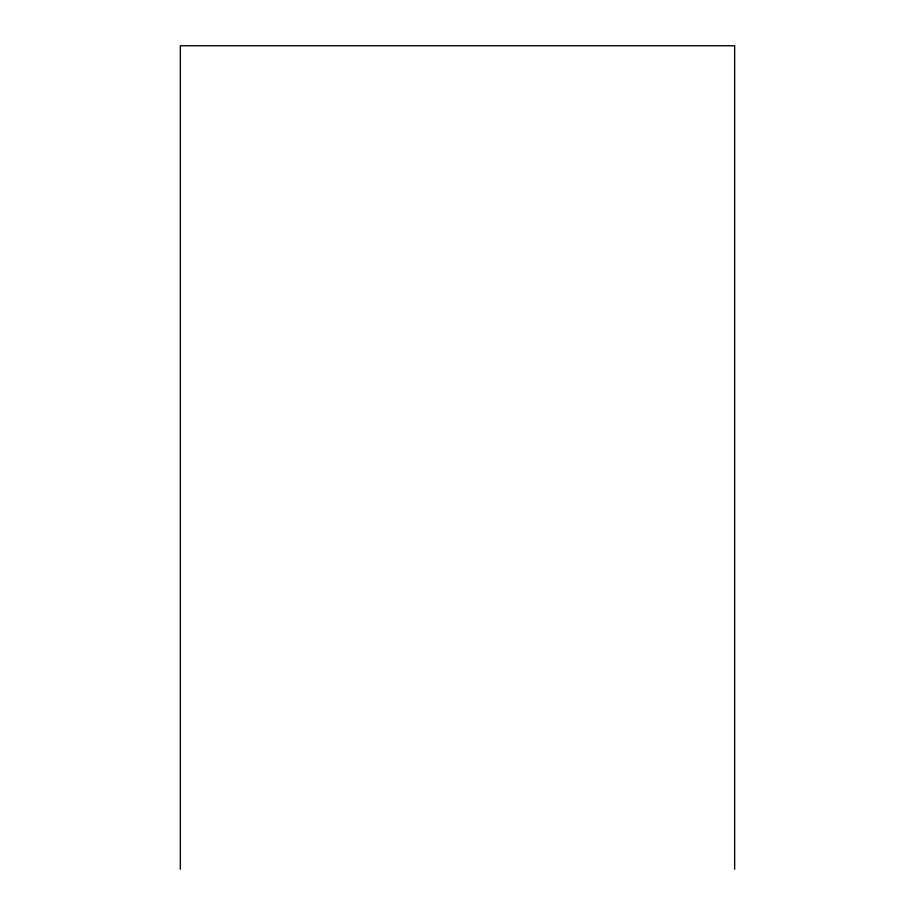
<?xml version="1.0" encoding="UTF-8"?>
<svg xmlns="http://www.w3.org/2000/svg" width="915" height="915" viewBox="0 0 915 915"><rect width="100%" height="100%" fill="white"/><g stroke="black" fill="none" stroke-linecap="round" stroke-linejoin="round"><path stroke-width="1.37" d="M734.654 869.25L734.654 45.75L180.347 45.75L180.347 869.25"/></g></svg>
